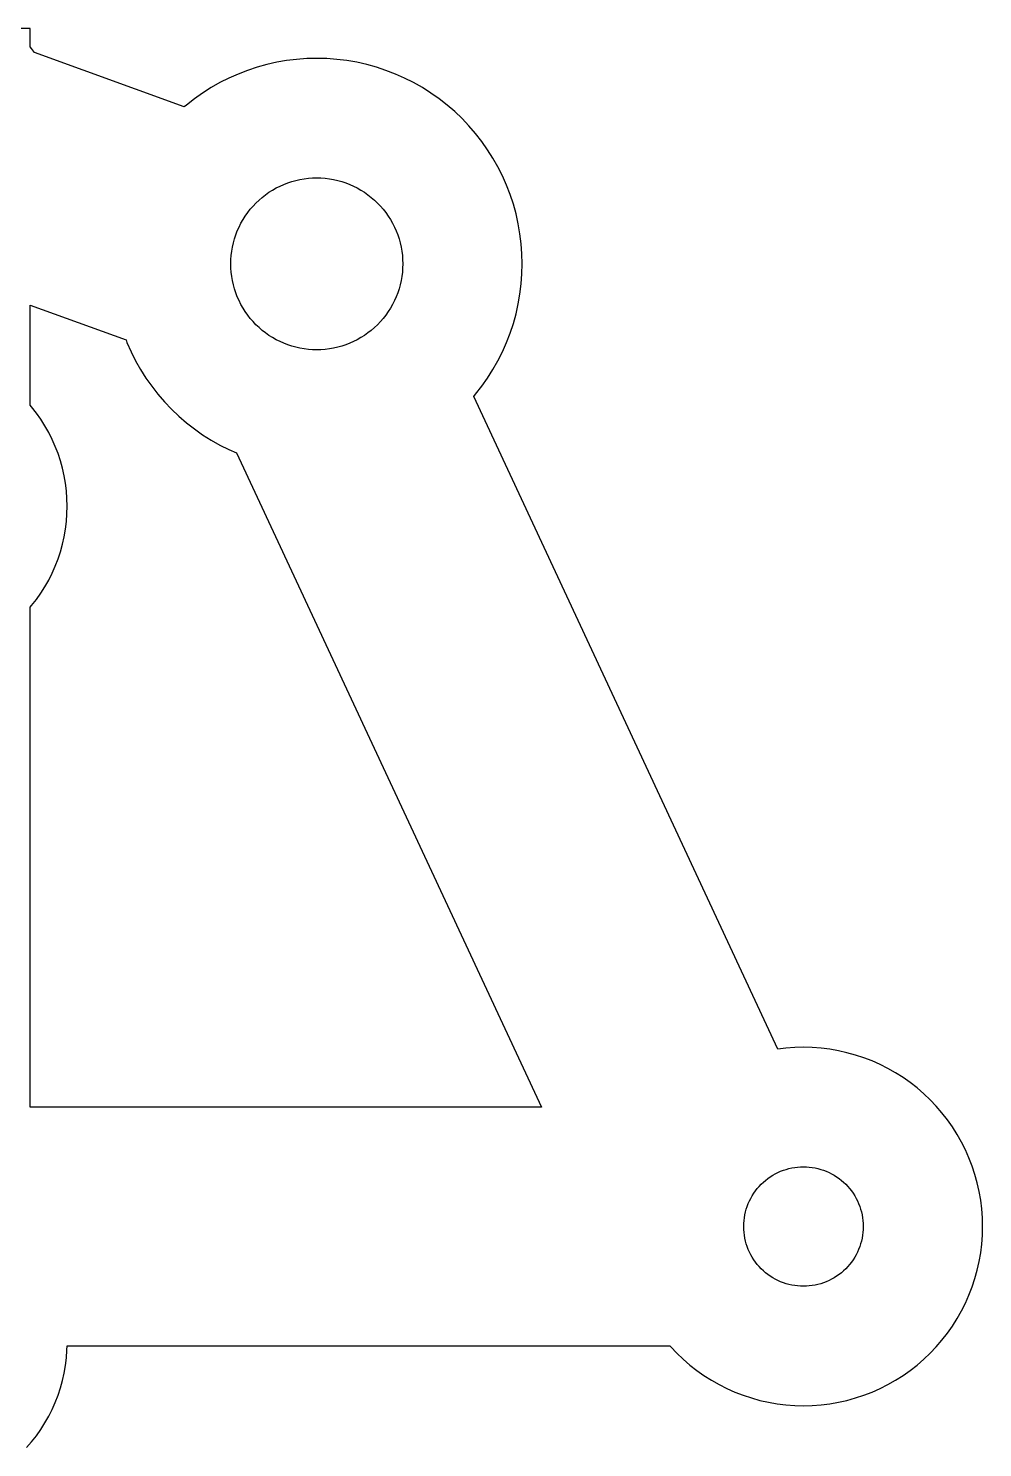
# Model space of a CAD drawing. Header units: metres. Extents: x -35.4 to 33.9, y -31.6 to 31.6.
# Drawn here: x -6.1 to 33.9, y -29.4 to 30 of the extents above; entities that cross this region are included whole.
import ezdxf

# ---------------------------------------------------------------- set-up
doc = ezdxf.new("R2010")
doc.units = ezdxf.units.M

msp = doc.modelspace()

# ---------------------------------------------------------------- linework, layer by layer
for p, q in [((-6, 30), (-6.77142, 30)), ((-6, 29.2286), (-6, 30)), ((-5.93677, 29.1553), (-6, 29.2286)), ((-5.81058, 28.9936), (-5.93677, 29.1553)), ((0.452667, 26.7139), (-5.81058, 28.9936)), ((4.32222, 28.5797), (3.91037, 28.4873)), ((4.73811, 28.6519), (4.32222, 28.5797)), ((5.15704, 28.7036), (4.73811, 28.6519)), ((5.578, 28.7346), (5.15704, 28.7036)), ((6, 28.745), (5.578, 28.7346)), ((6.42198, 28.7346), (6, 28.745)), ((6.84294, 28.7036), (6.42198, 28.7346)), ((7.26187, 28.6519), (6.84294, 28.7036)), ((7.67776, 28.5797), (7.26187, 28.6519)), ((8.08961, 28.4873), (7.67776, 28.5797)), ((2.32301, 27.9193), (1.94598, 27.7295)), ((2.70891, 28.0904), (2.32301, 27.9193)), ((3.10274, 28.2423), (2.70891, 28.0904)), ((3.50354, 28.3747), (3.10274, 28.2423)), ((3.91037, 28.4873), (3.50354, 28.3747)), ((8.49644, 28.3747), (8.08961, 28.4873)), ((8.89725, 28.2423), (8.49644, 28.3747)), ((9.29108, 28.0904), (8.89725, 28.2423)), ((9.67697, 27.9193), (9.29108, 28.0904)), ((10.054, 27.7295), (9.67697, 27.9193)), ((1.5787, 27.5215), (1.22209, 27.2956)), ((1.94598, 27.7295), (1.5787, 27.5215)), ((10.4213, 27.5215), (10.054, 27.7295)), ((10.7779, 27.2956), (10.4213, 27.5215)), ((0.544205, 26.7929), (0.452667, 26.7139)), ((0.876984, 27.0526), (0.544205, 26.7929)), ((1.22209, 27.2956), (0.876984, 27.0526)), ((11.123, 27.0526), (10.7779, 27.2956)), ((11.4558, 26.7929), (11.123, 27.0526)), ((11.7754, 26.5172), (11.4558, 26.7929)), ((12.0811, 26.2261), (11.7754, 26.5172)), ((12.3722, 25.9204), (12.0811, 26.2261)), ((12.6479, 25.6008), (12.3722, 25.9204)), ((12.9076, 25.268), (12.6479, 25.6008)), ((13.1506, 24.9229), (12.9076, 25.268)), ((13.3765, 24.5663), (13.1506, 24.9229)), ((13.5845, 24.199), (13.3765, 24.5663)), ((13.7743, 23.822), (13.5845, 24.199)), ((13.9454, 23.4361), (13.7743, 23.822)), ((3.99994, 23.1383), (4.14922, 23.2328)), ((4.14922, 23.2328), (4.30296, 23.3199)), ((4.30296, 23.3199), (4.4608, 23.3994)), ((4.4608, 23.3994), (4.62233, 23.471)), ((4.62233, 23.471), (4.78719, 23.5345)), ((4.78719, 23.5345), (4.95497, 23.59)), ((4.95497, 23.59), (5.12526, 23.6371)), ((5.12526, 23.6371), (5.29767, 23.6758)), ((5.29767, 23.6758), (5.47176, 23.706)), ((5.47176, 23.706), (5.64713, 23.7277)), ((5.64713, 23.7277), (5.82335, 23.7407)), ((5.82335, 23.7407), (6, 23.745)), ((6, 23.745), (6.17664, 23.7407)), ((6.17664, 23.7407), (6.35286, 23.7277)), ((6.35286, 23.7277), (6.52823, 23.706)), ((6.52823, 23.706), (6.70232, 23.6758)), ((6.70232, 23.6758), (6.87473, 23.6371)), ((6.87473, 23.6371), (7.04501, 23.59)), ((7.04501, 23.59), (7.2128, 23.5345)), ((7.2128, 23.5345), (7.37766, 23.471)), ((7.37766, 23.471), (7.53918, 23.3994)), ((7.53918, 23.3994), (7.69702, 23.3199)), ((7.69702, 23.3199), (7.85077, 23.2328)), ((7.85077, 23.2328), (8.00005, 23.1383)), ((14.0973, 23.0423), (13.9454, 23.4361)), ((3.33257, 22.5626), (3.45441, 22.6906)), ((3.45441, 22.6906), (3.58238, 22.8124)), ((3.58238, 22.8124), (3.71617, 22.9278)), ((3.71617, 22.9278), (3.85547, 23.0365)), ((3.85547, 23.0365), (3.99994, 23.1383)), ((8.00005, 23.1383), (8.14452, 23.0365)), ((8.14452, 23.0365), (8.28381, 22.9278)), ((8.28381, 22.9278), (8.4176, 22.8124)), ((8.4176, 22.8124), (8.54558, 22.6906)), ((8.54558, 22.6906), (8.66742, 22.5626)), ((14.2297, 22.6414), (14.0973, 23.0423)), ((14.3423, 22.2346), (14.2297, 22.6414)), ((2.82507, 21.842), (2.91217, 21.9958)), ((2.91217, 21.9958), (3.0067, 22.1451)), ((3.0067, 22.1451), (3.10844, 22.2895)), ((3.10844, 22.2895), (3.21715, 22.4288)), ((3.21715, 22.4288), (3.33257, 22.5626)), ((8.66742, 22.5626), (8.78284, 22.4288)), ((8.78284, 22.4288), (8.89154, 22.2895)), ((8.89154, 22.2895), (8.99329, 22.1451)), ((8.99329, 22.1451), (9.08781, 21.9958)), ((9.08781, 21.9958), (9.17491, 21.842)), ((14.4347, 21.8228), (14.3423, 22.2346)), ((2.61043, 21.3578), (2.67403, 21.5227)), ((2.67403, 21.5227), (2.74564, 21.6842)), ((2.74564, 21.6842), (2.82507, 21.842)), ((9.17491, 21.842), (9.25435, 21.6842)), ((9.25435, 21.6842), (9.32596, 21.5227)), ((9.32596, 21.5227), (9.38956, 21.3578)), ((14.5069, 21.4069), (14.4347, 21.8228)), ((14.5586, 20.9879), (14.5069, 21.4069)), ((2.43895, 20.6732), (2.46916, 20.8473)), ((2.46916, 20.8473), (2.50787, 21.0197)), ((2.50787, 21.0197), (2.55501, 21.19)), ((2.55501, 21.19), (2.61043, 21.3578)), ((9.38956, 21.3578), (9.44498, 21.19)), ((9.44498, 21.19), (9.49211, 21.0197)), ((9.49211, 21.0197), (9.53082, 20.8473)), ((9.53082, 20.8473), (9.56104, 20.6732)), ((14.5896, 20.567), (14.5586, 20.9879)), ((2.39999, 20.145), (2.40433, 20.3216)), ((2.40433, 20.3216), (2.41733, 20.4978)), ((2.41733, 20.4978), (2.43895, 20.6732)), ((9.56104, 20.6732), (9.58266, 20.4978)), ((9.58266, 20.4978), (9.59566, 20.3216)), ((9.59566, 20.3216), (9.59999, 20.145)), ((14.6, 20.145), (14.5896, 20.567)), ((2.40433, 19.9684), (2.39999, 20.145)), ((2.41733, 19.7921), (2.40433, 19.9684)), ((2.43895, 19.6168), (2.41733, 19.7921)), ((2.46916, 19.4427), (2.43895, 19.6168)), ((9.56104, 19.6168), (9.53082, 19.4427)), ((9.58266, 19.7921), (9.56104, 19.6168)), ((9.59566, 19.9684), (9.58266, 19.7921)), ((9.59999, 20.145), (9.59566, 19.9684)), ((14.5586, 19.302), (14.5896, 19.723)), ((14.5896, 19.723), (14.6, 20.145)), ((2.50787, 19.2703), (2.46916, 19.4427)), ((2.55501, 19.1), (2.50787, 19.2703)), ((2.61043, 18.9322), (2.55501, 19.1)), ((9.44498, 19.1), (9.38956, 18.9322)), ((9.49211, 19.2703), (9.44498, 19.1)), ((9.53082, 19.4427), (9.49211, 19.2703)), ((14.5069, 18.8831), (14.5586, 19.302)), ((-6, 14.2286), (-6, 18.4207)), ((-6, 18.4207), (-1.98621, 16.9598)), ((2.67403, 18.7673), (2.61043, 18.9322)), ((2.74564, 18.6058), (2.67403, 18.7673)), ((2.82507, 18.448), (2.74564, 18.6058)), ((2.91217, 18.2942), (2.82507, 18.448)), ((9.17491, 18.448), (9.08781, 18.2942)), ((9.25435, 18.6058), (9.17491, 18.448)), ((9.32596, 18.7673), (9.25435, 18.6058)), ((9.38956, 18.9322), (9.32596, 18.7673)), ((14.3423, 18.0554), (14.4347, 18.4672)), ((14.4347, 18.4672), (14.5069, 18.8831)), ((3.0067, 18.1449), (2.91217, 18.2942)), ((3.10844, 18.0005), (3.0067, 18.1449)), ((3.21715, 17.8612), (3.10844, 18.0005)), ((3.33257, 17.7274), (3.21715, 17.8612)), ((8.78284, 17.8612), (8.66742, 17.7274)), ((8.89154, 18.0005), (8.78284, 17.8612)), ((8.99329, 18.1449), (8.89154, 18.0005)), ((9.08781, 18.2942), (8.99329, 18.1449)), ((14.2297, 17.6485), (14.3423, 18.0554)), ((3.45441, 17.5994), (3.33257, 17.7274)), ((3.58238, 17.4776), (3.45441, 17.5994)), ((3.71617, 17.3622), (3.58238, 17.4776)), ((3.85547, 17.2534), (3.71617, 17.3622)), ((3.99994, 17.1517), (3.85547, 17.2534)), ((8.14452, 17.2534), (8.00005, 17.1517)), ((8.28381, 17.3622), (8.14452, 17.2534)), ((8.4176, 17.4776), (8.28381, 17.3622)), ((8.54558, 17.5994), (8.4176, 17.4776)), ((8.66742, 17.7274), (8.54558, 17.5994)), ((13.9454, 16.8539), (14.0973, 17.2477)), ((14.0973, 17.2477), (14.2297, 17.6485)), ((-1.98621, 16.9598), (-1.94536, 16.8539)), ((-1.94536, 16.8539), (-1.77431, 16.468)), ((4.14922, 17.0572), (3.99994, 17.1517)), ((4.30296, 16.9701), (4.14922, 17.0572)), ((4.4608, 16.8906), (4.30296, 16.9701)), ((4.62233, 16.819), (4.4608, 16.8906)), ((4.78719, 16.7554), (4.62233, 16.819)), ((4.95497, 16.7), (4.78719, 16.7554)), ((5.12526, 16.6529), (4.95497, 16.7)), ((5.29767, 16.6142), (5.12526, 16.6529)), ((6.87473, 16.6529), (6.70232, 16.6142)), ((7.04501, 16.7), (6.87473, 16.6529)), ((7.2128, 16.7554), (7.04501, 16.7)), ((7.37766, 16.819), (7.2128, 16.7554)), ((7.53918, 16.8906), (7.37766, 16.819)), ((7.69702, 16.9701), (7.53918, 16.8906)), ((7.85077, 17.0572), (7.69702, 16.9701)), ((8.00005, 17.1517), (7.85077, 17.0572)), ((13.7743, 16.468), (13.9454, 16.8539)), ((-1.77431, 16.468), (-1.58452, 16.091)), ((-1.58452, 16.091), (-1.37646, 15.7237)), ((5.47176, 16.584), (5.29767, 16.6142)), ((5.64713, 16.5623), (5.47176, 16.584)), ((5.82335, 16.5493), (5.64713, 16.5623)), ((5.99998, 16.545), (5.82335, 16.5493)), ((6.17664, 16.5493), (5.99998, 16.545)), ((6.35286, 16.5623), (6.17664, 16.5493)), ((6.52823, 16.584), (6.35286, 16.5623)), ((6.70232, 16.6142), (6.52823, 16.584)), ((13.3765, 15.7237), (13.5845, 16.091)), ((13.5845, 16.091), (13.7743, 16.468)), ((-1.37646, 15.7237), (-1.15063, 15.3671)), ((13.1506, 15.3671), (13.3765, 15.7237)), ((-1.15063, 15.3671), (-0.907578, 15.022)), ((-0.907578, 15.022), (-0.647888, 14.6892)), ((12.6479, 14.6892), (12.9076, 15.022)), ((12.9076, 15.022), (13.1506, 15.3671)), ((-0.647888, 14.6892), (-0.372177, 14.3696)), ((-0.372177, 14.3696), (-0.081116, 14.0639)), ((12.569, 14.5978), (12.6479, 14.6892)), ((25.3084, -12.722), (12.569, 14.5978)), ((-5.93677, 14.1553), (-6, 14.2286)), ((-5.73898, 13.9018), (-5.93677, 14.1553)), ((-5.55386, 13.639), (-5.73898, 13.9018)), ((-0.081116, 14.0639), (0.224579, 13.7728)), ((0.224579, 13.7728), (0.544205, 13.4971)), ((-5.38187, 13.3674), (-5.55386, 13.639)), ((-5.2234, 13.0876), (-5.38187, 13.3674)), ((-5.07886, 12.8005), (-5.2234, 13.0876)), ((0.544205, 13.4971), (0.876984, 13.2374)), ((0.876984, 13.2374), (1.22209, 12.9944)), ((-4.94858, 12.5066), (-5.07886, 12.8005)), ((-4.83289, 12.2066), (-4.94858, 12.5066)), ((1.22209, 12.9944), (1.5787, 12.7685)), ((1.5787, 12.7685), (1.94598, 12.5605)), ((1.94598, 12.5605), (2.32301, 12.3707)), ((-4.73204, 11.9014), (-4.83289, 12.2066)), ((-4.64629, 11.5915), (-4.73204, 11.9014)), ((2.32301, 12.3707), (2.63908, 12.2306)), ((2.63908, 12.2306), (15.4045, -15.145)), ((-4.57585, 11.2778), (-4.64629, 11.5915)), ((-4.52089, 10.9611), (-4.57585, 11.2778)), ((-4.48154, 10.642), (-4.52089, 10.9611)), ((-4.45789, 10.3214), (-4.48154, 10.642)), ((-4.45, 10), (-4.45789, 10.3214)), ((-4.48154, 9.35799), (-4.45789, 9.6786)), ((-4.45789, 9.6786), (-4.45, 10)), ((-4.57585, 8.72215), (-4.52089, 9.03891)), ((-4.52089, 9.03891), (-4.48154, 9.35799)), ((-4.73204, 8.09863), (-4.64629, 8.40848)), ((-4.64629, 8.40848), (-4.57585, 8.72215)), ((-4.94858, 7.49342), (-4.83289, 7.79337)), ((-4.83289, 7.79337), (-4.73204, 8.09863)), ((-5.2234, 6.91234), (-5.07886, 7.19951)), ((-5.07886, 7.19951), (-4.94858, 7.49342)), ((-5.55386, 6.36101), (-5.38187, 6.63261)), ((-5.38187, 6.63261), (-5.2234, 6.91234)), ((-5.93677, 5.84471), (-5.73898, 6.09816)), ((-5.73898, 6.09816), (-5.55386, 6.36101)), ((-6, 5.77142), (-5.93677, 5.84471)), ((-6, -15.145), (-6, 5.77142)), ((25.6399, -12.6811), (25.3084, -12.722)), ((26.007, -12.654), (25.6399, -12.6811)), ((26.375, -12.645), (26.007, -12.654)), ((26.743, -12.654), (26.375, -12.645)), ((27.1101, -12.6811), (26.743, -12.654)), ((27.4755, -12.7262), (27.1101, -12.6811)), ((27.8382, -12.7891), (27.4755, -12.7262)), ((28.1973, -12.8698), (27.8382, -12.7891)), ((28.5521, -12.9679), (28.1973, -12.8698)), ((28.9017, -13.0834), (28.5521, -12.9679)), ((29.2451, -13.2159), (28.9017, -13.0834)), ((29.5816, -13.3651), (29.2451, -13.2159)), ((29.9105, -13.5306), (29.5816, -13.3651)), ((30.2308, -13.712), (29.9105, -13.5306)), ((30.5418, -13.909), (30.2308, -13.712)), ((30.8427, -14.1209), (30.5418, -13.909)), ((31.1329, -14.3474), (30.8427, -14.1209)), ((31.4117, -14.5879), (31.1329, -14.3474)), ((31.6783, -14.8417), (31.4117, -14.5879)), ((31.9321, -15.1083), (31.6783, -14.8417)), ((15.4045, -15.145), (-6, -15.145)), ((32.1726, -15.387), (31.9321, -15.1083)), ((32.399, -15.6772), (32.1726, -15.387)), ((32.611, -15.9782), (32.399, -15.6772)), ((32.808, -16.2892), (32.611, -15.9782)), ((32.9894, -16.6095), (32.808, -16.2892)), ((33.1549, -16.9383), (32.9894, -16.6095)), ((33.3041, -17.2749), (33.1549, -16.9383)), ((25.4183, -17.8353), (25.5328, -17.7911)), ((25.5328, -17.7911), (25.6493, -17.7526)), ((25.6493, -17.7526), (25.7675, -17.7199)), ((25.7675, -17.7199), (25.8873, -17.693)), ((25.8873, -17.693), (26.0082, -17.6721)), ((26.0082, -17.6721), (26.1299, -17.657)), ((26.1299, -17.657), (26.2523, -17.648)), ((26.2523, -17.648), (26.375, -17.645)), ((26.375, -17.645), (26.4977, -17.648)), ((26.4977, -17.648), (26.62, -17.657)), ((26.62, -17.657), (26.7418, -17.6721)), ((26.7418, -17.6721), (26.8627, -17.693)), ((26.8627, -17.693), (26.9824, -17.7199)), ((26.9824, -17.7199), (27.1007, -17.7526)), ((27.1007, -17.7526), (27.2172, -17.7911)), ((27.2172, -17.7911), (27.3317, -17.8353)), ((33.4366, -17.6183), (33.3041, -17.2749)), ((33.552, -17.9679), (33.4366, -17.6183)), ((24.5226, -18.4661), (24.6072, -18.3772)), ((24.6072, -18.3772), (24.6961, -18.2926)), ((24.6961, -18.2926), (24.789, -18.2125)), ((24.789, -18.2125), (24.8857, -18.137)), ((24.8857, -18.137), (24.9861, -18.0663)), ((24.9861, -18.0663), (25.0897, -18.0007)), ((25.0897, -18.0007), (25.1965, -17.9402)), ((25.1965, -17.9402), (25.3061, -17.885)), ((25.3061, -17.885), (25.4183, -17.8353)), ((27.3317, -17.8353), (27.4439, -17.885)), ((27.4439, -17.885), (27.5535, -17.9402)), ((27.5535, -17.9402), (27.6602, -18.0007)), ((27.6602, -18.0007), (27.7639, -18.0663)), ((27.7639, -18.0663), (27.8642, -18.137)), ((27.8642, -18.137), (27.961, -18.2125)), ((27.961, -18.2125), (28.0539, -18.2926)), ((28.0539, -18.2926), (28.1428, -18.3772)), ((28.1428, -18.3772), (28.2274, -18.4661)), ((33.6502, -18.3226), (33.552, -17.9679)), ((33.7309, -18.6818), (33.6502, -18.3226)), ((24.115, -19.0761), (24.1702, -18.9665)), ((24.1702, -18.9665), (24.2307, -18.8597)), ((24.2307, -18.8597), (24.2963, -18.7561)), ((24.2963, -18.7561), (24.367, -18.6557)), ((24.367, -18.6557), (24.4425, -18.559)), ((24.4425, -18.559), (24.5226, -18.4661)), ((28.2274, -18.4661), (28.3075, -18.559)), ((28.3075, -18.559), (28.383, -18.6557)), ((28.383, -18.6557), (28.4537, -18.7561)), ((28.4537, -18.7561), (28.5193, -18.8597)), ((28.5193, -18.8597), (28.5798, -18.9665)), ((28.5798, -18.9665), (28.635, -19.0761)), ((33.7938, -19.0445), (33.7309, -18.6818)), ((23.923, -19.6573), (23.9499, -19.5375)), ((23.9499, -19.5375), (23.9826, -19.4193)), ((23.9826, -19.4193), (24.0211, -19.3028)), ((24.0211, -19.3028), (24.0653, -19.1883)), ((24.0653, -19.1883), (24.115, -19.0761)), ((28.635, -19.0761), (28.6847, -19.1883)), ((28.6847, -19.1883), (28.7289, -19.3028)), ((28.7289, -19.3028), (28.7673, -19.4193)), ((28.7673, -19.4193), (28.8001, -19.5375)), ((28.8001, -19.5375), (28.827, -19.6573)), ((33.8389, -19.4099), (33.7938, -19.0445)), ((33.866, -19.777), (33.8389, -19.4099)), ((23.875, -20.145), (23.878, -20.0223)), ((23.878, -20.2677), (23.875, -20.145)), ((23.878, -20.0223), (23.887, -19.8999)), ((23.887, -19.8999), (23.9021, -19.7782)), ((23.9021, -19.7782), (23.923, -19.6573)), ((28.827, -19.6573), (28.8479, -19.7782)), ((28.8479, -19.7782), (28.863, -19.8999)), ((28.863, -19.8999), (28.872, -20.0223)), ((28.872, -20.0223), (28.875, -20.145)), ((28.875, -20.145), (28.872, -20.2677)), ((33.875, -20.145), (33.866, -19.777)), ((33.866, -20.513), (33.875, -20.145)), ((23.887, -20.39), (23.878, -20.2677)), ((23.9021, -20.5118), (23.887, -20.39)), ((23.923, -20.6327), (23.9021, -20.5118)), ((23.9499, -20.7524), (23.923, -20.6327)), ((23.9826, -20.8707), (23.9499, -20.7524)), ((28.8001, -20.7524), (28.7673, -20.8707)), ((28.827, -20.6327), (28.8001, -20.7524)), ((28.8479, -20.5118), (28.827, -20.6327)), ((28.863, -20.39), (28.8479, -20.5118)), ((28.872, -20.2677), (28.863, -20.39)), ((33.8389, -20.8801), (33.866, -20.513)), ((24.0211, -20.9872), (23.9826, -20.8707)), ((24.0653, -21.1017), (24.0211, -20.9872)), ((24.115, -21.2139), (24.0653, -21.1017)), ((24.1702, -21.3235), (24.115, -21.2139)), ((24.2307, -21.4303), (24.1702, -21.3235)), ((28.5798, -21.3235), (28.5193, -21.4303)), ((28.635, -21.2139), (28.5798, -21.3235)), ((28.6847, -21.1017), (28.635, -21.2139)), ((28.7289, -20.9872), (28.6847, -21.1017)), ((28.7673, -20.8707), (28.7289, -20.9872)), ((33.7309, -21.6082), (33.7938, -21.2455)), ((33.7938, -21.2455), (33.8389, -20.8801)), ((24.2963, -21.5339), (24.2307, -21.4303)), ((24.367, -21.6342), (24.2963, -21.5339)), ((24.4425, -21.731), (24.367, -21.6342)), ((24.5226, -21.8239), (24.4425, -21.731)), ((24.6072, -21.9128), (24.5226, -21.8239)), ((24.6961, -21.9974), (24.6072, -21.9128)), ((28.1428, -21.9128), (28.0539, -21.9974)), ((28.2274, -21.8239), (28.1428, -21.9128)), ((28.3075, -21.731), (28.2274, -21.8239)), ((28.383, -21.6342), (28.3075, -21.731)), ((28.4537, -21.5339), (28.383, -21.6342)), ((28.5193, -21.4303), (28.4537, -21.5339)), ((33.552, -22.3221), (33.6502, -21.9673)), ((33.6502, -21.9673), (33.7309, -21.6082)), ((24.789, -22.0775), (24.6961, -21.9974)), ((24.8857, -22.153), (24.789, -22.0775)), ((24.9861, -22.2237), (24.8857, -22.153)), ((25.0897, -22.2893), (24.9861, -22.2237)), ((25.1965, -22.3498), (25.0897, -22.2893)), ((25.3061, -22.405), (25.1965, -22.3498)), ((25.4183, -22.4547), (25.3061, -22.405)), ((25.5328, -22.4989), (25.4183, -22.4547)), ((25.6493, -22.5373), (25.5328, -22.4989)), ((25.7675, -22.5701), (25.6493, -22.5373)), ((25.8873, -22.597), (25.7675, -22.5701)), ((26.9824, -22.5701), (26.8627, -22.597)), ((27.1007, -22.5373), (26.9824, -22.5701)), ((27.2172, -22.4989), (27.1007, -22.5373)), ((27.3317, -22.4547), (27.2172, -22.4989)), ((27.4439, -22.405), (27.3317, -22.4547)), ((27.5535, -22.3498), (27.4439, -22.405)), ((27.6602, -22.2893), (27.5535, -22.3498)), ((27.7639, -22.2237), (27.6602, -22.2893)), ((27.8642, -22.153), (27.7639, -22.2237)), ((27.961, -22.0775), (27.8642, -22.153)), ((28.0539, -21.9974), (27.961, -22.0775)), ((33.4366, -22.6717), (33.552, -22.3221)), ((26.0082, -22.6179), (25.8873, -22.597)), ((26.1299, -22.6329), (26.0082, -22.6179)), ((26.2523, -22.642), (26.1299, -22.6329)), ((26.375, -22.645), (26.2523, -22.642)), ((26.4977, -22.642), (26.375, -22.645)), ((26.62, -22.6329), (26.4977, -22.642)), ((26.7418, -22.6179), (26.62, -22.6329)), ((26.8627, -22.597), (26.7418, -22.6179)), ((33.1549, -23.3517), (33.3041, -23.0151)), ((33.3041, -23.0151), (33.4366, -22.6717)), ((32.808, -24.0008), (32.9894, -23.6805)), ((32.9894, -23.6805), (33.1549, -23.3517)), ((32.399, -24.6127), (32.611, -24.3118)), ((32.611, -24.3118), (32.808, -24.0008)), ((31.9321, -25.1817), (32.1726, -24.9029)), ((32.1726, -24.9029), (32.399, -24.6127)), ((-4.48154, -25.642), (-4.45789, -25.3214)), ((-4.45789, -25.3214), (-4.45355, -25.145)), ((-4.45355, -25.145), (20.7862, -25.145)), ((20.7862, -25.145), (20.8179, -25.1817)), ((20.8179, -25.1817), (21.0717, -25.4483)), ((21.0717, -25.4483), (21.3383, -25.7021)), ((31.4117, -25.7021), (31.6783, -25.4483)), ((31.6783, -25.4483), (31.9321, -25.1817)), ((-4.57585, -26.2778), (-4.52089, -25.9611)), ((-4.52089, -25.9611), (-4.48154, -25.642)), ((21.3383, -25.7021), (21.6171, -25.9426)), ((21.6171, -25.9426), (21.9072, -26.1691)), ((30.8427, -26.1691), (31.1329, -25.9426)), ((31.1329, -25.9426), (31.4117, -25.7021)), ((-4.73204, -26.9014), (-4.64629, -26.5915)), ((-4.64629, -26.5915), (-4.57585, -26.2778)), ((21.9072, -26.1691), (22.2082, -26.381)), ((22.2082, -26.381), (22.5192, -26.578)), ((22.5192, -26.578), (22.8395, -26.7594)), ((29.9105, -26.7594), (30.2308, -26.578)), ((30.2308, -26.578), (30.5418, -26.381)), ((30.5418, -26.381), (30.8427, -26.1691)), ((-4.94858, -27.5066), (-4.83289, -27.2066)), ((-4.83289, -27.2066), (-4.73204, -26.9014)), ((22.8395, -26.7594), (23.1683, -26.9249)), ((23.1683, -26.9249), (23.5049, -27.0741)), ((23.5049, -27.0741), (23.8483, -27.2066)), ((23.8483, -27.2066), (24.1979, -27.3221)), ((24.1979, -27.3221), (24.5526, -27.4202)), ((28.1973, -27.4202), (28.5521, -27.3221)), ((28.5521, -27.3221), (28.9017, -27.2066)), ((28.9017, -27.2066), (29.2451, -27.0741)), ((29.2451, -27.0741), (29.5816, -26.9249)), ((29.5816, -26.9249), (29.9105, -26.7594)), ((-5.2234, -28.0876), (-5.07886, -27.8005)), ((-5.07886, -27.8005), (-4.94858, -27.5066)), ((24.5526, -27.4202), (24.9118, -27.5009)), ((24.9118, -27.5009), (25.2745, -27.5638)), ((25.2745, -27.5638), (25.6399, -27.6089)), ((25.6399, -27.6089), (26.007, -27.636)), ((26.007, -27.636), (26.375, -27.645)), ((26.375, -27.645), (26.743, -27.636)), ((26.743, -27.636), (27.1101, -27.6089)), ((27.1101, -27.6089), (27.4755, -27.5638)), ((27.4755, -27.5638), (27.8382, -27.5009)), ((27.8382, -27.5009), (28.1973, -27.4202)), ((-5.55386, -28.639), (-5.38187, -28.3674)), ((-5.38187, -28.3674), (-5.2234, -28.0876)), ((-5.93677, -29.1553), (-5.73898, -28.9018)), ((-5.73898, -28.9018), (-5.55386, -28.639)), ((-6.14676, -29.3987), (-5.93677, -29.1553))]:
    msp.add_line(p, q)

doc.saveas('drawing.dxf')
